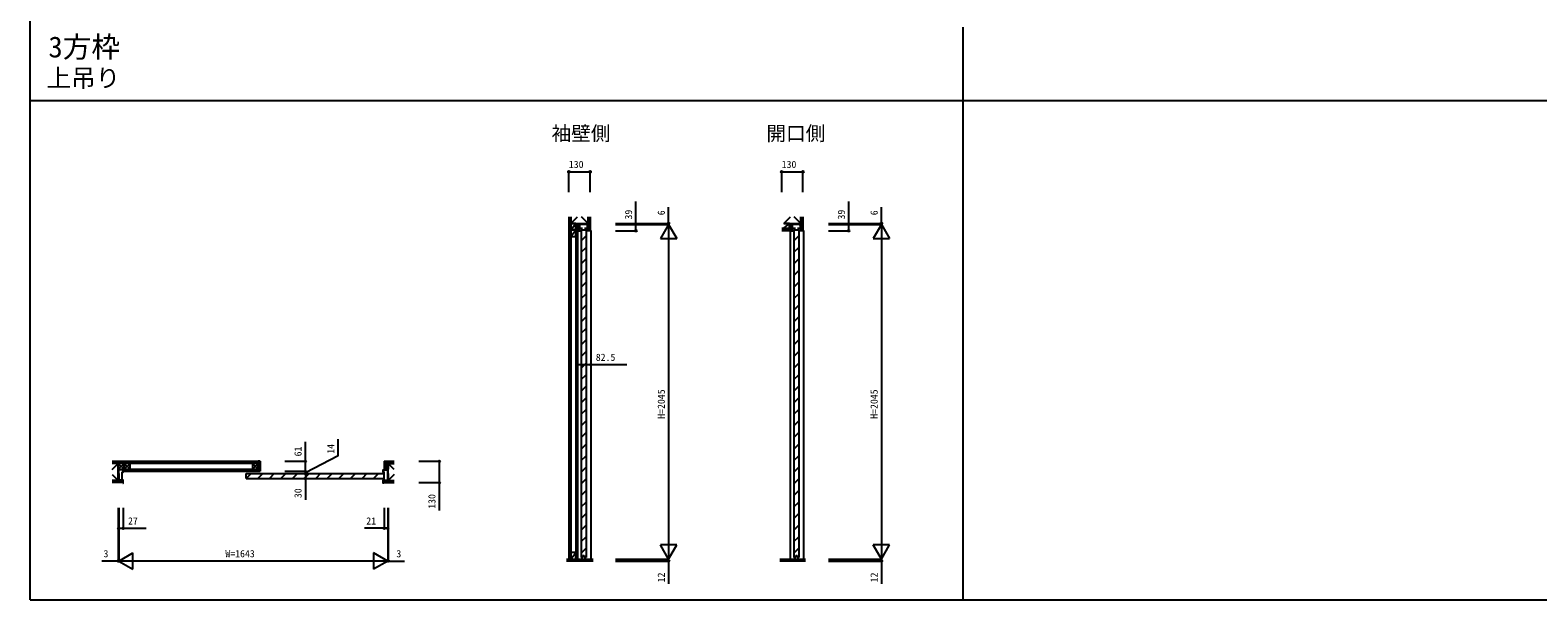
# Model space of a CAD drawing. Units: millimetres, scale not verified. Extents: x -14341 to 14340, y -10000 to 10000.
# Drawn here: x -14341 to -5131, y -10000 to -6519 of the extents above; entities that cross this region are included whole.
import ezdxf
from ezdxf.enums import TextEntityAlignment as Align

# ---------------------------------------------------------------- set-up
doc = ezdxf.new("R2010")
doc.units = ezdxf.units.MM
doc.header["$LTSCALE"] = 50
for name, color, linetype in [('0-0_0', 7, 'Continuous'), ('0-2_YKK_B1', 4, 'Continuous'), ('0-3_YKK_C1', 4, 'Continuous'), ('0-4_YKK_F1', 7, 'Continuous'), ('0-5_YKK_N1', 2, 'Continuous'), ('0-6_YKK_Z1', 7, 'Continuous')]:
    doc.layers.add(name, color=color, linetype=linetype)
doc.styles.add('ＭＳ ゴシック', font='')
doc.styles.get('ＭＳ ゴシック').set_extended_font_data('MS Gothic')

msp = doc.modelspace()

# ---------------------------------------------------------------- linework, layer by layer
at = {"layer": '0-2_YKK_B1'}
for p, q in [((-13020.64, -9228.5), (-12178.64, -9228.5)), ((-13020.64, -9258.5), (-13020.64, -9228.5)), ((-13020.64, -9258.5), (-12990.64, -9228.5)), ((-13020.64, -9258.5), (-12178.64, -9258.5)), ((-12919.93, -9228.5), (-12949.93, -9258.5)), ((-12849.22, -9228.5), (-12879.22, -9258.5)), ((-12778.51, -9228.5), (-12808.51, -9258.5)), ((-12707.8, -9228.5), (-12737.8, -9258.5)), ((-12637.09, -9228.5), (-12667.09, -9258.5)), ((-12566.38, -9228.5), (-12596.38, -9258.5)), ((-12495.67, -9228.5), (-12525.67, -9258.5)), ((-12424.96, -9228.5), (-12454.96, -9258.5)), ((-12354.25, -9228.5), (-12384.25, -9258.5)), ((-12283.53, -9228.5), (-12313.53, -9258.5)), ((-12212.82, -9228.5), (-12242.82, -9258.5)), ((-12178.64, -9258.5), (-12178.64, -9228.5))]:
    msp.add_line(p, q, dxfattribs=at)
for points in [[(-13775.14, -9288), (-13772.64, -9288), (-13772.64, -9268), (-13799.64, -9268), (-13799.64, -9205)], [(-13778.64, -9268), (-13778.64, -9220.2), (-13772.64, -9220.2), (-13772.64, -9205), (-13799.64, -9205)], [(-12181.14, -9288), (-12183.64, -9288), (-12183.64, -9268), (-12156.64, -9268), (-12156.64, -9205)], [(-12177.64, -9268), (-12177.64, -9220.2), (-12183.64, -9220.2), (-12183.64, -9205), (-12156.64, -9205)]]:
    msp.add_lwpolyline(points, dxfattribs=at)
at = {"layer": '0-3_YKK_C1'}
for p, q in [((-10983.1, -7745), (-10983.1, -7706)), ((-10983.1, -7729.8), (-10966.3, -7729.8)), ((-10953.9, -7729.8), (-10935.9, -7729.8)), ((-9683.1, -7745), (-9683.1, -7706)), ((-9683.1, -7729.8), (-9666.3, -7729.8)), ((-9653.9, -7729.8), (-9635.9, -7729.8)), ((-10975.1, -7740), (-10945.1, -7740)), ((-10975.1, -7740), (-10975.1, -9742)), ((-10975.1, -7805.8), (-10945.1, -7775.8)), ((-10945.1, -7740), (-10945.1, -9742)), ((-10915.6, -7745), (-10915.6, -9751)), ((-9698.6, -7742.5), (-9698.1, -7742.5)), ((-9698.6, -7742.5), (-9698.6, -9751)), ((-9675.1, -7740), (-9645.1, -7740)), ((-9675.1, -7740), (-9675.1, -9742)), ((-9675.1, -7805.8), (-9645.1, -7775.8)), ((-9645.1, -7740), (-9645.1, -9742)), ((-9615.6, -7745), (-9640.1, -7745)), ((-9615.6, -9751), (-9615.6, -7742.5)), ((-10975.1, -7876.51), (-10945.1, -7846.51)), ((-10975.1, -7947.22), (-10945.1, -7917.22)), ((-9675.1, -7876.51), (-9645.1, -7846.51)), ((-9675.1, -7947.22), (-9645.1, -7917.22)), ((-10975.1, -8017.93), (-10945.1, -7987.93)), ((-9675.1, -8017.93), (-9645.1, -7987.93)), ((-10975.1, -8088.64), (-10945.1, -8058.64)), ((-9675.1, -8088.64), (-9645.1, -8058.64)), ((-10975.1, -8159.35), (-10945.1, -8129.35)), ((-9675.1, -8159.35), (-9645.1, -8129.35)), ((-10975.1, -8230.07), (-10945.1, -8200.07)), ((-10975.1, -8300.78), (-10945.1, -8270.78)), ((-9675.1, -8230.07), (-9645.1, -8200.07)), ((-9675.1, -8300.78), (-9645.1, -8270.78)), ((-10975.1, -8371.49), (-10945.1, -8341.49)), ((-9675.1, -8371.49), (-9645.1, -8341.49)), ((-10975.1, -8442.2), (-10945.1, -8412.2)), ((-9675.1, -8442.2), (-9645.1, -8412.2)), ((-10975.1, -8512.91), (-10945.1, -8482.91)), ((-10975.1, -8583.62), (-10945.1, -8553.62)), ((-9675.1, -8512.91), (-9645.1, -8482.91)), ((-9675.1, -8583.62), (-9645.1, -8553.62)), ((-10975.1, -8654.33), (-10945.1, -8624.33)), ((-9675.1, -8654.33), (-9645.1, -8624.33)), ((-10975.1, -8725.04), (-10945.1, -8695.04)), ((-9675.1, -8725.04), (-9645.1, -8695.04)), ((-10975.1, -8795.75), (-10945.1, -8765.75)), ((-10975.1, -8866.46), (-10945.1, -8836.46)), ((-9675.1, -8795.75), (-9645.1, -8765.75)), ((-9675.1, -8866.46), (-9645.1, -8836.46)), ((-10975.1, -8937.17), (-10945.1, -8907.17)), ((-9675.1, -8937.17), (-9645.1, -8907.17)), ((-10975.1, -9007.89), (-10945.1, -8977.88)), ((-9675.1, -9007.89), (-9645.1, -8977.88)), ((-10975.1, -9078.59), (-10945.1, -9048.59)), ((-9675.1, -9078.59), (-9645.1, -9048.59)), ((-10975.1, -9149.3), (-10945.1, -9119.3)), ((-10975.1, -9220.01), (-10945.1, -9190.01)), ((-9675.1, -9149.3), (-9645.1, -9119.3)), ((-9675.1, -9220.01), (-9645.1, -9190.01)), ((-10975.1, -9290.73), (-10945.1, -9260.73)), ((-9675.1, -9290.73), (-9645.1, -9260.73)), ((-10975.1, -9361.44), (-10945.1, -9331.44)), ((-9675.1, -9361.44), (-9645.1, -9331.44)), ((-10975.1, -9432.15), (-10945.1, -9402.15)), ((-10975.1, -9502.86), (-10945.1, -9472.86)), ((-9675.1, -9432.15), (-9645.1, -9402.15)), ((-9675.1, -9502.86), (-9645.1, -9472.86)), ((-10975.1, -9573.57), (-10945.1, -9543.57)), ((-9675.1, -9573.57), (-9645.1, -9543.57)), ((-10975.1, -9644.28), (-10945.1, -9614.28)), ((-9675.1, -9644.28), (-9645.1, -9614.28)), ((-10975.1, -9714.99), (-10945.1, -9684.99)), ((-10975.1, -9742), (-10964.6, -9742)), ((-10964.6, -9729), (-10955.6, -9729)), ((-10964.6, -9729), (-10964.6, -9742)), ((-10955.6, -9729), (-10955.6, -9742)), ((-10955.6, -9742), (-10945.1, -9742)), ((-9675.1, -9714.99), (-9645.1, -9684.99)), ((-9675.1, -9742), (-9664.6, -9742)), ((-9664.6, -9729), (-9655.6, -9729)), ((-9664.6, -9729), (-9664.6, -9742)), ((-9655.6, -9729), (-9655.6, -9742)), ((-9655.6, -9742), (-9645.1, -9742))]:
    msp.add_line(p, q, dxfattribs=at)
for points in [[(-10935.9, -7745), (-10935.9, -7706), (-10998.1, -7706), (-10998.1, -7745), (-10980.1, -7745)], [(-9635.9, -7745), (-9635.9, -7706), (-9698.1, -7706), (-9698.1, -7745), (-9680.1, -7745)], [(-10915.6, -7742.5), (-10915.6, -7745), (-10940.1, -7745)]]:
    msp.add_lwpolyline(points, dxfattribs=at)
at = {"layer": '0-4_YKK_F1'}
for p, q in [((-14340.6, -10000), (-14340.6, 10000)), ((-8640.6, -10000), (-8640.6, -6500)), ((-14340.6, -6950), (14159.4, -6950)), ((-14340.6, -10000), (14340.42, -10000)), ((-14340.6, -10000), (-14339.6, -10000)), ((-14340.6, -10000), (-14339.6, -10000))]:
    msp.add_line(p, q, dxfattribs=at)
at = {"layer": '0-5_YKK_N1'}
for p, q in [((-11050.1, -7508.87), (-11050.1, -7383.25)), ((-11050.1, -7384.5), (-10920.1, -7384.5)), ((-10920.1, -7508.87), (-10920.1, -7383.25)), ((-9750.1, -7508.87), (-9750.1, -7383.25)), ((-9750.1, -7384.5), (-9620.1, -7384.5)), ((-9620.1, -7508.87), (-9620.1, -7383.25)), ((-10440.6, -7700), (-10440.6, -7600)), ((-9140.6, -7700), (-9140.6, -7600)), ((-10764.98, -7700), (-10439.35, -7700)), ((-10764.98, -7706), (-10439.35, -7706)), ((-10764.98, -7706), (-10439.35, -7706)), ((-10764.98, -7706), (-10639.35, -7706)), ((-10440.6, -7706), (-10490.6, -7792.6)), ((-10440.6, -7706), (-10440.6, -7700)), ((-10440.6, -7706), (-10440.6, -9751)), ((-10440.6, -7706), (-10440.6, -7726)), ((-10440.6, -7706), (-10390.6, -7792.6)), ((-9464.98, -7700), (-9139.35, -7700)), ((-9464.98, -7706), (-9139.35, -7706)), ((-9464.98, -7706), (-9139.35, -7706)), ((-9464.98, -7706), (-9339.35, -7706)), ((-9140.6, -7706), (-9190.6, -7792.6)), ((-9140.6, -7706), (-9140.6, -7700)), ((-9140.6, -7706), (-9140.6, -9751)), ((-9140.6, -7706), (-9140.6, -7726)), ((-9140.6, -7706), (-9090.6, -7792.6)), ((-10764.98, -7745), (-10639.35, -7745)), ((-10490.6, -7792.6), (-10390.6, -7792.6)), ((-9464.98, -7745), (-9339.35, -7745)), ((-9190.6, -7792.6), (-9090.6, -7792.6)), ((-10998.1, -8438.62), (-10998.1, -8564.25)), ((-10915.6, -8438.62), (-10915.6, -8564.25)), ((-12784.02, -9153.5), (-12658.39, -9153.5)), ((-12659.64, -9214.5), (-12659.64, -9194.5)), ((-11966.02, -9153.5), (-11840.39, -9153.5)), ((-12784.02, -9214.5), (-12658.39, -9214.5)), ((-12784.02, -9214.5), (-12658.39, -9214.5)), ((-12784.02, -9228.5), (-12658.39, -9228.5)), ((-12784.02, -9228.5), (-12658.39, -9228.5)), ((-12784.02, -9258.5), (-12658.39, -9258.5)), ((-12659.64, -9214.5), (-12659.64, -9228.5)), ((-12659.64, -9214.5), (-12659.64, -9228.5)), ((-12659.64, -9228.5), (-12659.64, -9248.5)), ((-11966.02, -9283.5), (-11840.39, -9283.5)), ((-13802.64, -9438.62), (-13802.64, -9764.25)), ((-13799.64, -9438.62), (-13799.64, -9764.25)), ((-13799.64, -9438.62), (-13799.64, -9764.25)), ((-13799.64, -9438.62), (-13799.64, -9564.25)), ((-13772.64, -9438.62), (-13772.64, -9564.25)), ((-12177.64, -9438.62), (-12177.64, -9564.25)), ((-12156.64, -9438.62), (-12156.64, -9564.25)), ((-12156.64, -9438.62), (-12156.64, -9764.25)), ((-12156.64, -9438.62), (-12156.64, -9764.25)), ((-12153.64, -9438.62), (-12153.64, -9764.25)), ((-10440.6, -9751), (-10490.6, -9664.4)), ((-10390.6, -9664.4), (-10490.6, -9664.4)), ((-10440.6, -9751), (-10390.6, -9664.4)), ((-9140.6, -9751), (-9190.6, -9664.4)), ((-9090.6, -9664.4), (-9190.6, -9664.4)), ((-9140.6, -9751), (-9090.6, -9664.4)), ((-13799.64, -9763), (-13713.04, -9713)), ((-13713.04, -9813), (-13713.04, -9713)), ((-12156.64, -9763), (-12243.24, -9713)), ((-12243.24, -9713), (-12243.24, -9813)), ((-10764.98, -9751), (-10439.35, -9751)), ((-10764.98, -9751), (-10439.35, -9751)), ((-10440.6, -9751), (-10440.6, -9731)), ((-10440.6, -9751), (-10440.6, -9763)), ((-9464.98, -9751), (-9139.35, -9751)), ((-9464.98, -9751), (-9139.35, -9751)), ((-9140.6, -9751), (-9140.6, -9731)), ((-9140.6, -9751), (-9140.6, -9763)), ((-13802.64, -9763), (-13902.64, -9763)), ((-13799.64, -9763), (-13802.64, -9763)), ((-13799.64, -9763), (-13779.64, -9763)), ((-13799.64, -9763), (-13713.04, -9813)), ((-12161.64, -9763), (-13794.64, -9763)), ((-12156.64, -9763), (-12243.24, -9813)), ((-12156.64, -9763), (-12176.64, -9763)), ((-12156.64, -9763), (-12153.64, -9763)), ((-12153.64, -9763), (-12053.64, -9763)), ((-10764.98, -9763), (-10439.35, -9763)), ((-10440.6, -9763), (-10440.6, -9903)), ((-9464.98, -9763), (-9139.35, -9763)), ((-9140.6, -9763), (-9140.6, -9903))]:
    msp.add_line(p, q, dxfattribs=at)
for points in [[(-10640.6, -7745), (-10640.6, -7706), (-10640.6, -7566)], [(-9340.6, -7745), (-9340.6, -7706), (-9340.6, -7566)], [(-10998.1, -8563), (-10915.6, -8563), (-10695.6, -8563)], [(-12659.64, -9221.5), (-12459.64, -9117.31), (-12459.64, -9017.31)], [(-12659.64, -9214.5), (-12659.64, -9153.5), (-12659.64, -9033.5)], [(-11841.64, -9153.5), (-11841.64, -9283.5), (-11841.64, -9453.5)], [(-12659.64, -9228.5), (-12659.64, -9258.5), (-12659.64, -9388.5)], [(-13799.64, -9563), (-13772.64, -9563), (-13632.64, -9563)], [(-12156.64, -9563), (-12177.64, -9563), (-12297.64, -9563)]]:
    msp.add_lwpolyline(points, dxfattribs=at)
for centre in [(-11050.1, -7384.5), (-10920.1, -7384.5), (-9750.1, -7384.5), (-9620.1, -7384.5), (-10640.6, -7706), (-10440.6, -7700), (-9340.6, -7706), (-9140.6, -7700), (-10640.6, -7745), (-9340.6, -7745), (-10998.1, -8563), (-10915.6, -8563), (-12659.64, -9153.5), (-11841.64, -9153.5), (-12659.64, -9214.5), (-12659.64, -9214.5), (-12659.64, -9228.5), (-12659.64, -9228.5), (-12659.64, -9258.5), (-11841.64, -9283.5), (-13799.64, -9563), (-13772.64, -9563), (-12177.64, -9563), (-12156.64, -9563), (-13802.64, -9763), (-13799.64, -9763), (-12156.64, -9763), (-12153.64, -9763), (-10440.6, -9763), (-9140.6, -9763)]:
    msp.add_circle(centre, 5, dxfattribs=at)
at = {"layer": '0-6_YKK_Z1'}
for p, q in [((-11050.1, -7659.5), (-11050.1, -9751)), ((-11048.1, -7659.5), (-11048.1, -9751)), ((-11039.6, -7659.5), (-11039.6, -9751)), ((-11037.6, -7700), (-10997.1, -7659.5)), ((-11037.6, -7700), (-11037.6, -7659.5)), ((-11037.6, -7700), (-11037.6, -9751)), ((-11037.1, -7740), (-11007.6, -7700)), ((-11007.6, -7700), (-11007.6, -9751)), ((-10975.1, -7700), (-10943.1, -7706)), ((-10932.6, -7700), (-10973.1, -7659.5)), ((-10932.6, -7659.5), (-10932.6, -7700)), ((-10932.6, -7675.9), (-10932.6, -7742.5)), ((-10930.6, -7742.5), (-10930.6, -7659.5)), ((-10922.1, -7742.5), (-10922.1, -7659.5)), ((-10920.1, -7659.5), (-10920.1, -7742.5)), ((-9750.1, -7730), (-9698.14, -7730)), ((-9698.14, -7732), (-9750.1, -7732)), ((-9737.61, -7730), (-9701.61, -7700)), ((-9737.6, -7700), (-9697.1, -7659.5)), ((-9675.1, -7700), (-9643.1, -7706)), ((-9632.6, -7700), (-9673.1, -7659.5)), ((-9632.6, -7659.5), (-9632.6, -7742.5)), ((-9630.6, -7742.5), (-9630.6, -7659.5)), ((-9622.1, -7742.5), (-9622.1, -7659.5)), ((-11037.6, -7780), (-11007.6, -7740)), ((-10995.1, -7745), (-11007.6, -7745)), ((-11005.56, -7745), (-11005.6, -9751)), ((-10997.1, -9751), (-10997.06, -7745)), ((-10995.1, -9751), (-10995.1, -7745)), ((-10920.1, -7742.5), (-10932.6, -7742.5)), ((-9750.1, -7740.5), (-9698.09, -7740.5)), ((-9750.1, -7742.5), (-9698.1, -7742.5)), ((-13839.64, -9153.5), (-12947.14, -9153.5)), ((-13839.64, -9155.5), (-12947.14, -9155.5)), ((-12947.14, -9164), (-13839.64, -9164)), ((-12947.14, -9166), (-13839.64, -9166)), ((-13839.64, -9203), (-13802.64, -9166)), ((-13802.64, -9202), (-13766.14, -9166)), ((-13802.64, -9166), (-13766.14, -9202)), ((-13802.64, -9271), (-13802.64, -9166)), ((-13772.64, -9202), (-12947.14, -9202)), ((-13772.64, -9202), (-13772.64, -9214.5)), ((-13772.64, -9204), (-12947.14, -9204)), ((-13766.14, -9202), (-13729.64, -9166)), ((-13766.14, -9166), (-13729.64, -9202)), ((-12983.14, -9202), (-12947.14, -9166)), ((-12983.14, -9166), (-12947.14, -9202)), ((-12947.14, -9153.5), (-12947.14, -9166)), ((-12934.64, -9153.5), (-12947.14, -9153.5)), ((-12947.14, -9153.5), (-12947.14, -9214.47)), ((-12947.14, -9202), (-12947.14, -9214.5)), ((-12945.14, -9214.47), (-12945.14, -9153.5)), ((-12936.64, -9153.5), (-12936.64, -9214.47)), ((-12934.64, -9153.5), (-12934.64, -9214.5)), ((-12178.14, -9153.5), (-12178.14, -9205)), ((-12178.14, -9153.5), (-12165.64, -9153.5)), ((-12178.14, -9205), (-12165.64, -9205)), ((-12176.14, -9153.5), (-12176.14, -9204.96)), ((-12167.64, -9204.96), (-12167.64, -9153.5)), ((-12166.14, -9205), (-12153.64, -9205)), ((-12165.64, -9153.5), (-12165.64, -9205)), ((-12165.64, -9153.5), (-12116.64, -9153.5)), ((-12165.64, -9153.5), (-12165.64, -9166)), ((-12165.64, -9155.5), (-12116.64, -9155.5)), ((-12116.68, -9164), (-12165.64, -9164)), ((-12165.64, -9166), (-12116.68, -9166)), ((-12153.64, -9166), (-12165.64, -9202)), ((-12154.14, -9166), (-12117.18, -9166)), ((-12116.64, -9203), (-12153.64, -9166)), ((-12153.64, -9271), (-12153.64, -9166)), ((-13839.64, -9234), (-13802.64, -9271)), ((-13775.14, -9271), (-13839.64, -9271)), ((-13839.64, -9281.5), (-13775.14, -9281.5)), ((-13775.14, -9283.5), (-13839.64, -9283.5)), ((-13775.14, -9273), (-13839.6, -9273)), ((-13802.64, -9228), (-13799.64, -9260)), ((-13775.14, -9283.5), (-13775.14, -9271)), ((-13772.64, -9212.5), (-12947.14, -9212.5)), ((-13772.64, -9214.5), (-12947.14, -9214.5)), ((-12947.14, -9214.5), (-12934.64, -9214.5)), ((-12181.14, -9271), (-12116.68, -9271)), ((-12181.14, -9283.5), (-12181.14, -9271)), ((-12116.64, -9273), (-12181.14, -9273)), ((-12181.14, -9281.5), (-12116.64, -9281.5)), ((-12181.14, -9283.5), (-12116.64, -9283.5)), ((-12156.64, -9228), (-12153.64, -9260)), ((-12116.64, -9234), (-12153.64, -9271)), ((-12153.64, -9271), (-12123.36, -9271)), ((-12153.64, -9271), (-12116.64, -9271)), ((-11064.97, -9751), (-10901.6, -9751)), ((-11064.97, -9753), (-10901.6, -9753)), ((-11064.97, -9755), (-10901.6, -9755)), ((-11064.97, -9757), (-10901.6, -9757)), ((-11064.97, -9759), (-10901.6, -9759)), ((-11064.97, -9761), (-10901.6, -9761)), ((-11037.6, -9751), (-11007.6, -9711)), ((-10999.03, -9750.89), (-10999.02, -9750.89)), ((-9761.6, -9751), (-9604.01, -9751)), ((-9761.1, -9753), (-9604.01, -9753)), ((-9761.1, -9755), (-9604.01, -9755)), ((-9761.1, -9757), (-9604.01, -9757)), ((-9761.1, -9759), (-9604.01, -9759)), ((-9761.1, -9761), (-9604.01, -9761)), ((-10901.6, -9763), (-11064.97, -9763)), ((-9604.01, -9763), (-9761.6, -9763))]:
    msp.add_line(p, q, dxfattribs=at)
for points in [[(-11037.6, -7659.5), (-11037.6, -7700), (-10932.6, -7700), (-10932.6, -7659.5)], [(-9737.61, -7730), (-9701.61, -7730), (-9701.61, -7700), (-9737.61, -7700)], [(-9737.6, -7700), (-9632.6, -7700), (-9632.6, -7659.5)], [(-9620.1, -7659.5), (-9620.1, -7742.5), (-9632.6, -7742.5)], [(-13802.64, -9271), (-13802.64, -9166), (-13831.55, -9166)]]:
    msp.add_lwpolyline(points, dxfattribs=at)
for points in [[(-11037.6, -7740), (-11007.6, -7740), (-11007.6, -7700), (-11037.6, -7700)], [(-10975.1, -7700), (-10943.1, -7700), (-10943.1, -7706), (-10975.1, -7706)], [(-9675.1, -7700), (-9643.1, -7700), (-9643.1, -7706), (-9675.1, -7706)], [(-11037.6, -7780), (-11007.6, -7780), (-11007.6, -7740), (-11037.6, -7740)], [(-13802.64, -9202), (-13766.14, -9202), (-13766.14, -9166), (-13802.64, -9166)], [(-13766.14, -9202), (-13729.64, -9202), (-13729.64, -9166), (-13766.14, -9166)], [(-12983.14, -9202), (-12947.14, -9202), (-12947.14, -9166), (-12983.14, -9166)], [(-12165.64, -9166), (-12153.64, -9166), (-12153.64, -9202), (-12165.64, -9202)], [(-13802.64, -9260), (-13802.64, -9228), (-13799.64, -9228), (-13799.64, -9260)], [(-12156.64, -9260), (-12156.64, -9228), (-12153.64, -9228), (-12153.64, -9260)], [(-11037.6, -9751), (-11007.6, -9751), (-11007.6, -9711), (-11037.6, -9711)]]:
    msp.add_lwpolyline(points, close=True, dxfattribs=at)

# ---------------------------------------------------------------- texts
at = {"layer": '0-0_0', "style": 'ＭＳ ゴシック'}
for s, height, p in [('3方枠', 128.3, (-14229.05, -6724.28)), ('上吊り', 110, (-14240.72, -6899.28)), ('袖壁側', 87.98, (-11155.77, -7220.32)), ('開口側', 87.98, (-9843.64, -7220.32))]:
    msp.add_text(s, height=height, dxfattribs=at).set_placement(p, align=Align.BOTTOM_LEFT)
at = {"layer": '0-5_YKK_N1', "style": 'ＭＳ ゴシック'}
for s, p in [('130', (-11050.1, -7374.5)), ('130', (-9750.1, -7374.5)), ('82.5', (-10885.6, -8553)), ('27', (-13742.64, -9553)), ('21', (-12287.64, -9553)), ('3', (-13892.64, -9753)), ('W=1643', (-13148.14, -9753)), ('3', (-12103.64, -9753))]:
    msp.add_text(s, height=43.99, dxfattribs=at).set_placement(p, align=Align.BOTTOM_LEFT)
for s, p in [('39', (-10650.6, -7676)), ('6', (-10450.6, -7650)), ('39', (-9350.6, -7676)), ('6', (-9150.6, -7650)), ('H=2045', (-10450.6, -8893.5)), ('H=2045', (-9150.6, -8893.5)), ('61', (-12669.64, -9123.5)), ('14', (-12469.64, -9107.31)), ('30', (-12669.64, -9378.5)), ('130', (-11851.64, -9443.5)), ('12', (-10450.6, -9893)), ('12', (-9150.6, -9893))]:
    msp.add_text(s, height=43.99, rotation=90, dxfattribs=at).set_placement(p, align=Align.BOTTOM_LEFT)

doc.saveas('drawing.dxf')
